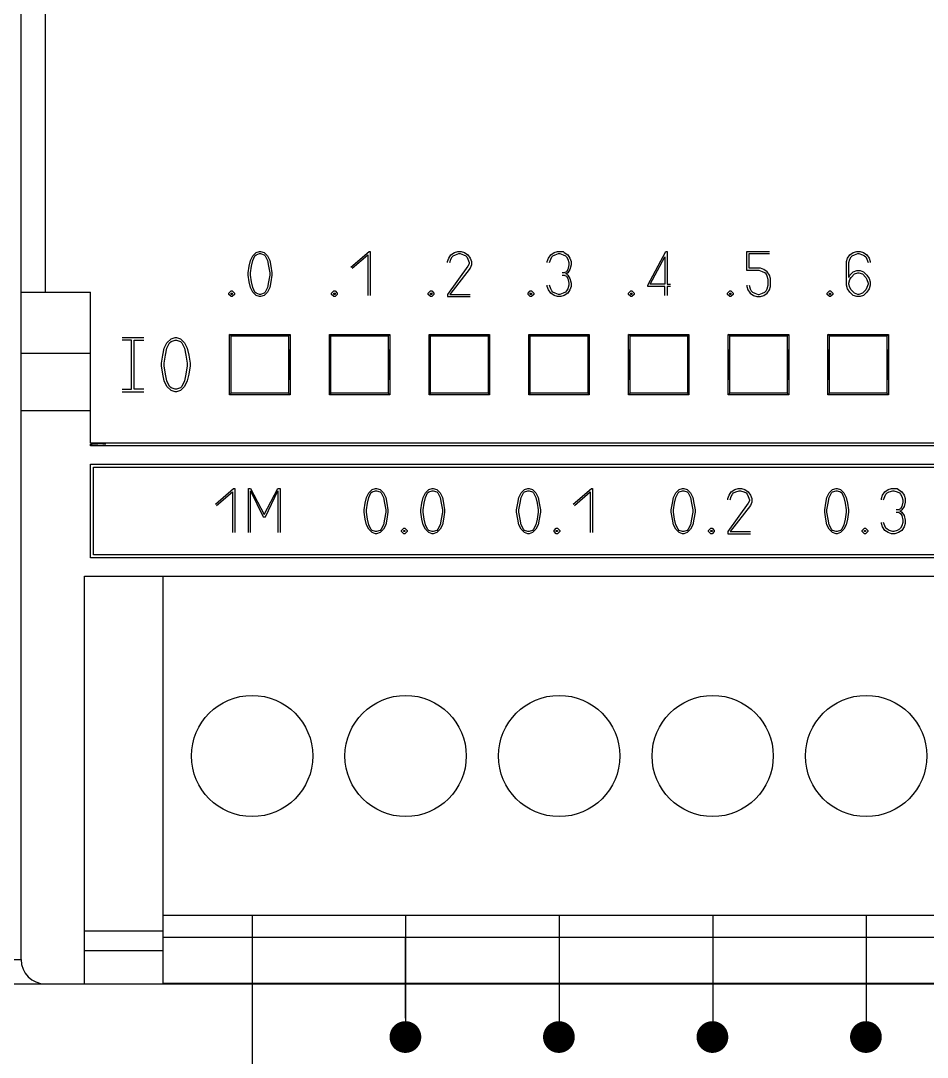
# Model space of a CAD drawing. Header units: millimetres. Extents: x 369186 to 503668, y -134064 to -104329.
# Drawn here: x 468468 to 472068, y -121708 to -117590 of the extents above; entities that cross this region are included whole.
import ezdxf

# ---------------------------------------------------------------- set-up
doc = ezdxf.new("R2010")
doc.units = ezdxf.units.MM
for name, color, linetype in [('0006LEVEL_0', 7, 'Continuous'), ('0006LEVEL_1', 7, 'Continuous'), ('8_ALL_NOTES_BALLOONS_SYMBOLS_GT', 7, 'Continuous'), ('TERM', 2, 'Continuous')]:
    doc.layers.add(name, color=color, linetype=linetype)

# ---------------------------------------------------------------- blocks, each defined once
blk = doc.blocks.new('$TelecSys$00000011')
at = {"const_width": 0.5}
blk.add_lwpolyline([(-0.25, 0, 1), (0.25, 0, 1)], format="xyb", close=True, dxfattribs=at)

msp = doc.modelspace()

# ---------------------------------------------------------------- linework, layer by layer
for p, q in [((469387.1, -121145.2), (469387.1, -122332.4)), ((469996.7, -121145.2), (469996.7, -121620.9)), ((470606.3, -121145.2), (470606.3, -121620.9)), ((471215.9, -121145.2), (471215.9, -121620.9)), ((471825.5, -121145.2), (471825.5, -121620.9))]:
    msp.add_line(p, q)
at = {"color": 0}
msp.add_line((469996.7, -121552.1), (469996.7, -121230.5), dxfattribs=at)
at = {"layer": '0006LEVEL_0', "color": 7, "linetype": 'Continuous'}
for p, q in [((469389.3, -118524.3), (469402.8, -118510.8)), ((469402.8, -118510.8), (469416.3, -118506.3)), ((469416.3, -118506.3), (469420.8, -118506.3)), ((469420.8, -118506.3), (469434.3, -118510.8)), ((469434.3, -118510.8), (469447.8, -118524.3)), ((469779.3, -118569.3), (469851.3, -118506.3)), ((469851.3, -118506.3), (469855.8, -118506.3)), ((469855.8, -118506.3), (469855.8, -118681.8)), ((470176.8, -118519.8), (470190.3, -118510.8)), ((470190.3, -118510.8), (470203.8, -118506.3)), ((470203.8, -118506.3), (470217.3, -118506.3)), ((470217.3, -118506.3), (470230.8, -118510.8)), ((470230.8, -118510.8), (470244.3, -118519.8)), ((470572.8, -118519.8), (470586.3, -118510.8)), ((470586.3, -118510.8), (470599.8, -118506.3)), ((470599.8, -118506.3), (470622.3, -118506.3)), ((470622.3, -118506.3), (470626.8, -118510.8)), ((470626.8, -118510.8), (470640.3, -118519.8)), ((470958.3, -118641.3), (471030.3, -118506.3)), ((471030.3, -118506.3), (471034.8, -118506.3)), ((471034.8, -118506.3), (471034.8, -118636.8)), ((471351.3, -118506.3), (471441.3, -118506.3)), ((471351.3, -118582.8), (471351.3, -118506.3)), ((471760.8, -118519.8), (471774.3, -118510.8)), ((471774.3, -118510.8), (471787.8, -118506.3)), ((471787.8, -118506.3), (471801.3, -118506.3)), ((471801.3, -118506.3), (471814.8, -118510.8)), ((471814.8, -118510.8), (471828.3, -118519.8)), ((469375.8, -118564.8), (469380.3, -118542.3)), ((469380.3, -118542.3), (469389.3, -118524.3)), ((469384.8, -118564.8), (469389.3, -118542.3)), ((469389.3, -118542.3), (469398.3, -118524.3)), ((469398.3, -118524.3), (469402.8, -118519.8)), ((469402.8, -118519.8), (469416.3, -118515.3)), ((469416.3, -118515.3), (469420.8, -118515.3)), ((469420.8, -118515.3), (469434.3, -118519.8)), ((469434.3, -118519.8), (469438.8, -118524.3)), ((469438.8, -118524.3), (469447.8, -118542.3)), ((469447.8, -118524.3), (469456.8, -118542.3)), ((469447.8, -118542.3), (469452.3, -118564.8)), ((469456.8, -118542.3), (469461.3, -118564.8)), ((469783.8, -118573.8), (469846.8, -118519.8)), ((469846.8, -118519.8), (469846.8, -118681.8)), ((470163.3, -118546.8), (470167.8, -118533.3)), ((470163.3, -118551.3), (470163.3, -118546.8)), ((470167.8, -118533.3), (470176.8, -118519.8)), ((470172.3, -118551.3), (470176.8, -118537.8)), ((470176.8, -118537.8), (470181.3, -118528.8)), ((470181.3, -118528.8), (470185.8, -118524.3)), ((470185.8, -118524.3), (470194.8, -118519.8)), ((470194.8, -118519.8), (470208.3, -118515.3)), ((470208.3, -118515.3), (470212.8, -118515.3)), ((470212.8, -118515.3), (470226.3, -118519.8)), ((470226.3, -118519.8), (470235.3, -118524.3)), ((470235.3, -118524.3), (470239.8, -118528.8)), ((470239.8, -118528.8), (470244.3, -118537.8)), ((470244.3, -118519.8), (470253.3, -118533.3)), ((470244.3, -118537.8), (470248.8, -118551.3)), ((470248.8, -118551.3), (470248.8, -118555.8)), ((470253.3, -118533.3), (470257.8, -118546.8)), ((470257.8, -118546.8), (470257.8, -118560.3)), ((470559.3, -118546.8), (470563.8, -118533.3)), ((470559.3, -118551.3), (470559.3, -118546.8)), ((470563.8, -118533.3), (470572.8, -118519.8)), ((470568.3, -118551.3), (470572.8, -118537.8)), ((470572.8, -118537.8), (470577.3, -118528.8)), ((470577.3, -118528.8), (470581.8, -118524.3)), ((470581.8, -118524.3), (470590.8, -118519.8)), ((470590.8, -118519.8), (470604.3, -118515.3)), ((470604.3, -118515.3), (470608.8, -118515.3)), ((470608.8, -118515.3), (470622.3, -118519.8)), ((470622.3, -118519.8), (470631.3, -118524.3)), ((470631.3, -118524.3), (470635.8, -118528.8)), ((470635.8, -118528.8), (470640.3, -118537.8)), ((470640.3, -118519.8), (470649.3, -118533.3)), ((470640.3, -118537.8), (470644.8, -118551.3)), ((470644.8, -118551.3), (470644.8, -118560.3)), ((470649.3, -118533.3), (470653.8, -118546.8)), ((470653.8, -118546.8), (470653.8, -118560.3)), ((470967.3, -118636.8), (471025.8, -118528.8)), ((471025.8, -118528.8), (471025.8, -118636.8)), ((471360.3, -118515.3), (471441.3, -118515.3)), ((471360.3, -118573.8), (471360.3, -118515.3)), ((471747.3, -118546.8), (471751.8, -118533.3)), ((471747.3, -118641.3), (471747.3, -118546.8)), ((471751.8, -118533.3), (471760.8, -118519.8)), ((471756.3, -118551.3), (471760.8, -118537.8)), ((471756.3, -118609.8), (471756.3, -118551.3)), ((471760.8, -118537.8), (471765.3, -118528.8)), ((471765.3, -118528.8), (471769.8, -118524.3)), ((471769.8, -118524.3), (471778.8, -118519.8)), ((471778.8, -118519.8), (471792.3, -118515.3)), ((471792.3, -118515.3), (471796.8, -118515.3)), ((471796.8, -118515.3), (471810.3, -118519.8)), ((471810.3, -118519.8), (471819.3, -118524.3)), ((471819.3, -118524.3), (471823.8, -118528.8)), ((471823.8, -118528.8), (471828.3, -118537.8)), ((471828.3, -118519.8), (471837.3, -118533.3)), ((471828.3, -118537.8), (471832.8, -118551.3)), ((471837.3, -118533.3), (471841.8, -118546.8)), ((471841.8, -118546.8), (471841.8, -118551.3)), ((469371.3, -118591.8), (469375.8, -118564.8)), ((469371.3, -118600.8), (469371.3, -118591.8)), ((469380.3, -118591.8), (469384.8, -118564.8)), ((469380.3, -118600.8), (469380.3, -118591.8)), ((469452.3, -118564.8), (469456.8, -118591.8)), ((469456.8, -118591.8), (469456.8, -118600.8)), ((469461.3, -118564.8), (469465.8, -118591.8)), ((469465.8, -118591.8), (469465.8, -118600.8)), ((470244.3, -118564.8), (470163.3, -118677.3)), ((470253.3, -118573.8), (470172.3, -118677.3)), ((470248.8, -118555.8), (470244.3, -118564.8)), ((470257.8, -118560.3), (470253.3, -118573.8)), ((470626.8, -118591.8), (470617.8, -118591.8)), ((470635.8, -118587.3), (470626.8, -118591.8)), ((470640.3, -118578.3), (470635.8, -118587.3)), ((470640.3, -118591.8), (470635.8, -118596.3)), ((470644.8, -118560.3), (470640.3, -118578.3)), ((470649.3, -118578.3), (470640.3, -118591.8)), ((470653.8, -118560.3), (470649.3, -118578.3)), ((471400.8, -118582.8), (471351.3, -118582.8)), ((471405.3, -118573.8), (471360.3, -118573.8)), ((471414.3, -118587.3), (471400.8, -118582.8)), ((471418.8, -118578.3), (471405.3, -118573.8)), ((471423.3, -118591.8), (471414.3, -118587.3)), ((471432.3, -118587.3), (471418.8, -118578.3)), ((471427.8, -118596.3), (471423.3, -118591.8)), ((471441.3, -118600.8), (471432.3, -118587.3)), ((471760.8, -118600.8), (471774.3, -118587.3)), ((471774.3, -118587.3), (471787.8, -118582.8)), ((471778.8, -118596.3), (471792.3, -118591.8)), ((471787.8, -118582.8), (471801.3, -118582.8)), ((471792.3, -118591.8), (471796.8, -118591.8)), ((471796.8, -118591.8), (471810.3, -118596.3)), ((471801.3, -118582.8), (471814.8, -118587.3)), ((471814.8, -118587.3), (471828.3, -118600.8)), ((469375.8, -118627.8), (469371.3, -118600.8)), ((469380.3, -118650.3), (469375.8, -118627.8)), ((469384.8, -118627.8), (469380.3, -118600.8)), ((469389.3, -118650.3), (469384.8, -118627.8)), ((469452.3, -118627.8), (469447.8, -118650.3)), ((469456.8, -118600.8), (469452.3, -118627.8)), ((469461.3, -118627.8), (469456.8, -118650.3)), ((469465.8, -118600.8), (469461.3, -118627.8)), ((470617.8, -118600.8), (470626.8, -118600.8)), ((470626.8, -118600.8), (470635.8, -118605.3)), ((470635.8, -118596.3), (470631.3, -118596.3)), ((470635.8, -118596.3), (470640.3, -118600.8)), ((470635.8, -118605.3), (470640.3, -118614.3)), ((470640.3, -118600.8), (470649.3, -118614.3)), ((470640.3, -118614.3), (470644.8, -118632.3)), ((470644.8, -118632.3), (470644.8, -118641.3)), ((470649.3, -118614.3), (470653.8, -118632.3)), ((470653.8, -118632.3), (470653.8, -118645.8)), ((471432.3, -118605.3), (471427.8, -118596.3)), ((471436.8, -118618.8), (471432.3, -118605.3)), ((471436.8, -118641.3), (471436.8, -118618.8)), ((471445.8, -118614.3), (471441.3, -118600.8)), ((471445.8, -118645.8), (471445.8, -118614.3)), ((471756.3, -118609.8), (471760.8, -118600.8)), ((471756.3, -118632.3), (471760.8, -118618.8)), ((471756.3, -118636.8), (471756.3, -118632.3)), ((471760.8, -118618.8), (471765.3, -118609.8)), ((471765.3, -118609.8), (471778.8, -118596.3)), ((471810.3, -118596.3), (471823.8, -118609.8)), ((471823.8, -118609.8), (471828.3, -118618.8)), ((471828.3, -118600.8), (471837.3, -118614.3)), ((471828.3, -118618.8), (471832.8, -118632.3)), ((471832.8, -118632.3), (471832.8, -118636.8)), ((471837.3, -118614.3), (471841.8, -118627.8)), ((471841.8, -118627.8), (471841.8, -118641.3)), ((469294.8, -118672.8), (469303.8, -118663.8)), ((469294.8, -118677.3), (469294.8, -118672.8)), ((469303.8, -118686.3), (469294.8, -118677.3)), ((469303.8, -118663.8), (469308.3, -118663.8)), ((469303.8, -118672.8), (469308.3, -118672.8)), ((469303.8, -118677.3), (469303.8, -118672.8)), ((469308.3, -118677.3), (469303.8, -118677.3)), ((469308.3, -118663.8), (469317.3, -118672.8)), ((469308.3, -118672.8), (469308.3, -118677.3)), ((469317.3, -118677.3), (469308.3, -118686.3)), ((469317.3, -118672.8), (469317.3, -118677.3)), ((469389.3, -118668.3), (469380.3, -118650.3)), ((469398.3, -118668.3), (469389.3, -118650.3)), ((469402.8, -118681.8), (469389.3, -118668.3)), ((469402.8, -118672.8), (469398.3, -118668.3)), ((469416.3, -118677.3), (469402.8, -118672.8)), ((469420.8, -118677.3), (469416.3, -118677.3)), ((469434.3, -118672.8), (469420.8, -118677.3)), ((469447.8, -118668.3), (469434.3, -118681.8)), ((469438.8, -118668.3), (469434.3, -118672.8)), ((469447.8, -118650.3), (469438.8, -118668.3)), ((469456.8, -118650.3), (469447.8, -118668.3)), ((469702.8, -118672.8), (469711.8, -118663.8)), ((469702.8, -118677.3), (469702.8, -118672.8)), ((469711.8, -118686.3), (469702.8, -118677.3)), ((469711.8, -118663.8), (469716.3, -118663.8)), ((469711.8, -118672.8), (469716.3, -118672.8)), ((469711.8, -118677.3), (469711.8, -118672.8)), ((469716.3, -118677.3), (469711.8, -118677.3)), ((469716.3, -118663.8), (469725.3, -118672.8)), ((469716.3, -118672.8), (469716.3, -118677.3)), ((469725.3, -118677.3), (469716.3, -118686.3)), ((469725.3, -118672.8), (469725.3, -118677.3)), ((470086.8, -118672.8), (470095.8, -118663.8)), ((470086.8, -118677.3), (470086.8, -118672.8)), ((470095.8, -118686.3), (470086.8, -118677.3)), ((470095.8, -118663.8), (470100.3, -118663.8)), ((470095.8, -118672.8), (470100.3, -118672.8)), ((470095.8, -118677.3), (470095.8, -118672.8)), ((470100.3, -118677.3), (470095.8, -118677.3)), ((470100.3, -118663.8), (470109.3, -118672.8)), ((470100.3, -118672.8), (470100.3, -118677.3)), ((470109.3, -118677.3), (470100.3, -118686.3)), ((470109.3, -118672.8), (470109.3, -118677.3)), ((470163.3, -118677.3), (470163.3, -118686.3)), ((470172.3, -118677.3), (470253.3, -118677.3)), ((470482.8, -118672.8), (470491.8, -118663.8)), ((470482.8, -118677.3), (470482.8, -118672.8)), ((470491.8, -118686.3), (470482.8, -118677.3)), ((470491.8, -118663.8), (470496.3, -118663.8)), ((470491.8, -118672.8), (470496.3, -118672.8)), ((470491.8, -118677.3), (470491.8, -118672.8)), ((470496.3, -118677.3), (470491.8, -118677.3)), ((470496.3, -118663.8), (470505.3, -118672.8)), ((470496.3, -118672.8), (470496.3, -118677.3)), ((470505.3, -118677.3), (470496.3, -118686.3)), ((470505.3, -118672.8), (470505.3, -118677.3)), ((470559.3, -118645.8), (470559.3, -118641.3)), ((470563.8, -118659.3), (470559.3, -118645.8)), ((470572.8, -118672.8), (470563.8, -118659.3)), ((470572.8, -118654.8), (470568.3, -118641.3)), ((470577.3, -118663.8), (470572.8, -118654.8)), ((470586.3, -118681.8), (470572.8, -118672.8)), ((470581.8, -118668.3), (470577.3, -118663.8)), ((470590.8, -118672.8), (470581.8, -118668.3)), ((470604.3, -118677.3), (470590.8, -118672.8)), ((470608.8, -118677.3), (470604.3, -118677.3)), ((470622.3, -118672.8), (470608.8, -118677.3)), ((470631.3, -118668.3), (470622.3, -118672.8)), ((470640.3, -118672.8), (470626.8, -118681.8)), ((470635.8, -118663.8), (470631.3, -118668.3)), ((470640.3, -118654.8), (470635.8, -118663.8)), ((470644.8, -118641.3), (470640.3, -118654.8)), ((470649.3, -118659.3), (470640.3, -118672.8)), ((470653.8, -118645.8), (470649.3, -118659.3)), ((470881.8, -118672.8), (470890.8, -118663.8)), ((470881.8, -118677.3), (470881.8, -118672.8)), ((470890.8, -118686.3), (470881.8, -118677.3)), ((470890.8, -118663.8), (470895.3, -118663.8)), ((470890.8, -118672.8), (470895.3, -118672.8)), ((470890.8, -118677.3), (470890.8, -118672.8)), ((470895.3, -118677.3), (470890.8, -118677.3)), ((470895.3, -118663.8), (470904.3, -118672.8)), ((470895.3, -118672.8), (470895.3, -118677.3)), ((470904.3, -118677.3), (470895.3, -118686.3)), ((470904.3, -118672.8), (470904.3, -118677.3)), ((470958.3, -118645.8), (470958.3, -118641.3)), ((471025.8, -118645.8), (470958.3, -118645.8)), ((471025.8, -118636.8), (470967.3, -118636.8)), ((471025.8, -118681.8), (471025.8, -118645.8)), ((471034.8, -118636.8), (471048.3, -118636.8)), ((471048.3, -118645.8), (471034.8, -118645.8)), ((471034.8, -118645.8), (471034.8, -118681.8)), ((471274.8, -118672.8), (471283.8, -118663.8)), ((471274.8, -118677.3), (471274.8, -118672.8)), ((471283.8, -118686.3), (471274.8, -118677.3)), ((471283.8, -118663.8), (471288.3, -118663.8)), ((471283.8, -118672.8), (471288.3, -118672.8)), ((471283.8, -118677.3), (471283.8, -118672.8)), ((471288.3, -118677.3), (471283.8, -118677.3)), ((471288.3, -118663.8), (471297.3, -118672.8)), ((471288.3, -118672.8), (471288.3, -118677.3)), ((471297.3, -118677.3), (471288.3, -118686.3)), ((471297.3, -118672.8), (471297.3, -118677.3)), ((471351.3, -118641.3), (471351.3, -118645.8)), ((471351.3, -118645.8), (471355.8, -118659.3)), ((471355.8, -118659.3), (471364.8, -118672.8)), ((471360.3, -118641.3), (471364.8, -118654.8)), ((471364.8, -118654.8), (471369.3, -118663.8)), ((471364.8, -118672.8), (471378.3, -118681.8)), ((471369.3, -118663.8), (471373.8, -118668.3)), ((471373.8, -118668.3), (471382.8, -118672.8)), ((471382.8, -118672.8), (471396.3, -118677.3)), ((471396.3, -118677.3), (471400.8, -118677.3)), ((471400.8, -118677.3), (471414.3, -118672.8)), ((471414.3, -118672.8), (471423.3, -118668.3)), ((471418.8, -118681.8), (471432.3, -118672.8)), ((471423.3, -118668.3), (471427.8, -118663.8)), ((471427.8, -118663.8), (471432.3, -118654.8)), ((471432.3, -118654.8), (471436.8, -118641.3)), ((471432.3, -118672.8), (471441.3, -118659.3)), ((471441.3, -118659.3), (471445.8, -118645.8)), ((471670.8, -118672.8), (471679.8, -118663.8)), ((471670.8, -118677.3), (471670.8, -118672.8)), ((471679.8, -118686.3), (471670.8, -118677.3)), ((471679.8, -118663.8), (471684.3, -118663.8)), ((471679.8, -118672.8), (471684.3, -118672.8)), ((471679.8, -118677.3), (471679.8, -118672.8)), ((471684.3, -118677.3), (471679.8, -118677.3)), ((471684.3, -118663.8), (471693.3, -118672.8)), ((471684.3, -118672.8), (471684.3, -118677.3)), ((471693.3, -118677.3), (471684.3, -118686.3)), ((471693.3, -118672.8), (471693.3, -118677.3)), ((471751.8, -118654.8), (471747.3, -118641.3)), ((471760.8, -118668.3), (471751.8, -118654.8)), ((471760.8, -118650.3), (471756.3, -118636.8)), ((471765.3, -118659.3), (471760.8, -118650.3)), ((471774.3, -118681.8), (471760.8, -118668.3)), ((471778.8, -118672.8), (471765.3, -118659.3)), ((471792.3, -118677.3), (471778.8, -118672.8)), ((471796.8, -118677.3), (471792.3, -118677.3)), ((471810.3, -118672.8), (471796.8, -118677.3)), ((471823.8, -118659.3), (471810.3, -118672.8)), ((471828.3, -118668.3), (471814.8, -118681.8)), ((471828.3, -118650.3), (471823.8, -118659.3)), ((471832.8, -118636.8), (471828.3, -118650.3)), ((471837.3, -118654.8), (471828.3, -118668.3)), ((471841.8, -118641.3), (471837.3, -118654.8)), ((469308.3, -118686.3), (469303.8, -118686.3)), ((469416.3, -118686.3), (469402.8, -118681.8)), ((469420.8, -118686.3), (469416.3, -118686.3)), ((469434.3, -118681.8), (469420.8, -118686.3)), ((469716.3, -118686.3), (469711.8, -118686.3)), ((470100.3, -118686.3), (470095.8, -118686.3)), ((470163.3, -118686.3), (470253.3, -118686.3)), ((470496.3, -118686.3), (470491.8, -118686.3)), ((470599.8, -118686.3), (470586.3, -118681.8)), ((470613.3, -118686.3), (470599.8, -118686.3)), ((470626.8, -118681.8), (470613.3, -118686.3)), ((470895.3, -118686.3), (470890.8, -118686.3)), ((471288.3, -118686.3), (471283.8, -118686.3)), ((471378.3, -118681.8), (471391.8, -118686.3)), ((471391.8, -118686.3), (471405.3, -118686.3)), ((471405.3, -118686.3), (471418.8, -118681.8)), ((471684.3, -118686.3), (471679.8, -118686.3)), ((471787.8, -118686.3), (471774.3, -118681.8)), ((471801.3, -118686.3), (471787.8, -118686.3)), ((471814.8, -118681.8), (471801.3, -118686.3)), ((468870.6, -118848.3), (468957, -118848.3)), ((468908.4, -118859.1), (468870.6, -118859.1)), ((468908.4, -119053.5), (468908.4, -118859.1)), ((468919.2, -118859.1), (468957, -118859.1)), ((468919.2, -119053.5), (468919.2, -118859.1)), ((469038, -118891.5), (469048.8, -118869.9)), ((469048.8, -118869.9), (469065, -118853.7)), ((469048.8, -118891.5), (469059.6, -118869.9)), ((469059.6, -118869.9), (469065, -118864.5)), ((469065, -118853.7), (469081.2, -118848.3)), ((469065, -118864.5), (469081.2, -118859.1)), ((469081.2, -118848.3), (469086.6, -118848.3)), ((469081.2, -118859.1), (469086.6, -118859.1)), ((469086.6, -118848.3), (469102.8, -118853.7)), ((469086.6, -118859.1), (469102.8, -118864.5)), ((469102.8, -118853.7), (469119, -118869.9)), ((469102.8, -118864.5), (469108.2, -118869.9)), ((469108.2, -118869.9), (469119, -118891.5)), ((469119, -118869.9), (469129.8, -118891.5)), ((469027.2, -118950.9), (469032.6, -118918.5)), ((469032.6, -118918.5), (469038, -118891.5)), ((469038, -118950.9), (469043.4, -118918.5)), ((469043.4, -118918.5), (469048.8, -118891.5)), ((469119, -118891.5), (469124.4, -118918.5)), ((469124.4, -118918.5), (469129.8, -118950.9)), ((469129.8, -118891.5), (469135.2, -118918.5)), ((469135.2, -118918.5), (469140.6, -118950.9)), ((469027.2, -118961.7), (469027.2, -118950.9)), ((469032.6, -118994.1), (469027.2, -118961.7)), ((469038, -118961.7), (469038, -118950.9)), ((469043.4, -118994.1), (469038, -118961.7)), ((469129.8, -118961.7), (469124.4, -118994.1)), ((469129.8, -118950.9), (469129.8, -118961.7)), ((469140.6, -118961.7), (469135.2, -118994.1)), ((469140.6, -118950.9), (469140.6, -118961.7)), ((469038, -119021.1), (469032.6, -118994.1)), ((469048.8, -119021.1), (469043.4, -118994.1)), ((469124.4, -118994.1), (469119, -119021.1)), ((469135.2, -118994.1), (469129.8, -119021.1)), ((469048.8, -119042.7), (469038, -119021.1)), ((469059.6, -119042.7), (469048.8, -119021.1)), ((469065, -119058.9), (469048.8, -119042.7)), ((469065, -119048.1), (469059.6, -119042.7)), ((469081.2, -119053.5), (469065, -119048.1)), ((469102.8, -119048.1), (469086.6, -119053.5)), ((469119, -119042.7), (469102.8, -119058.9)), ((469108.2, -119042.7), (469102.8, -119048.1)), ((469119, -119021.1), (469108.2, -119042.7)), ((469129.8, -119021.1), (469119, -119042.7)), ((468870.6, -119053.5), (468908.4, -119053.5)), ((468870.6, -119064.3), (468957, -119064.3)), ((468957, -119053.5), (468919.2, -119053.5)), ((469081.2, -119064.3), (469065, -119058.9)), ((469086.6, -119053.5), (469081.2, -119053.5)), ((469086.6, -119064.3), (469081.2, -119064.3)), ((469102.8, -119058.9), (469086.6, -119064.3))]:
    msp.add_line(p, q, dxfattribs=at)
at = {"layer": '0006LEVEL_1', "color": 7, "linetype": 'Continuous'}
for p, q in [((468745.8, -119352.3), (478777.8, -119352.3)), ((468745.8, -119724.3), (468745.8, -119352.3)), ((468757.8, -119364.3), (478765.8, -119364.3)), ((468757.8, -119712.3), (468757.8, -119364.3)), ((469241.8, -119511.3), (469313.8, -119448.3)), ((469313.8, -119448.3), (469318.3, -119448.3)), ((469318.3, -119448.3), (469318.3, -119623.8)), ((469372.3, -119448.3), (469381.3, -119448.3)), ((469372.3, -119623.8), (469372.3, -119448.3)), ((469381.3, -119448.3), (469435.3, -119551.8)), ((469381.3, -119457.3), (469430.8, -119560.8)), ((469381.3, -119623.8), (469381.3, -119457.3)), ((469435.3, -119551.8), (469489.3, -119448.3)), ((469439.8, -119560.8), (469489.3, -119457.3)), ((469489.3, -119448.3), (469498.3, -119448.3)), ((469489.3, -119457.3), (469489.3, -119623.8)), ((469498.3, -119448.3), (469498.3, -119623.8)), ((469850.1, -119466.3), (469863.6, -119452.8)), ((469863.6, -119452.8), (469877.1, -119448.3)), ((469863.6, -119461.8), (469877.1, -119457.3)), ((469877.1, -119448.3), (469881.6, -119448.3)), ((469877.1, -119457.3), (469881.6, -119457.3)), ((469881.6, -119448.3), (469895.1, -119452.8)), ((469881.6, -119457.3), (469895.1, -119461.8)), ((469895.1, -119452.8), (469908.6, -119466.3)), ((470075.1, -119466.3), (470088.6, -119452.8)), ((470088.6, -119452.8), (470102.1, -119448.3)), ((470088.6, -119461.8), (470102.1, -119457.3)), ((470102.1, -119448.3), (470106.6, -119448.3)), ((470102.1, -119457.3), (470106.6, -119457.3)), ((470106.6, -119448.3), (470120.1, -119452.8)), ((470106.6, -119457.3), (470120.1, -119461.8)), ((470120.1, -119452.8), (470133.6, -119466.3)), ((470455.5, -119466.3), (470469, -119452.8)), ((470469, -119452.8), (470482.5, -119448.3)), ((470469, -119461.8), (470482.5, -119457.3)), ((470482.5, -119448.3), (470487, -119448.3)), ((470482.5, -119457.3), (470487, -119457.3)), ((470487, -119448.3), (470500.5, -119452.8)), ((470487, -119457.3), (470500.5, -119461.8)), ((470500.5, -119452.8), (470514, -119466.3)), ((470662.5, -119511.3), (470734.5, -119448.3)), ((470734.5, -119448.3), (470739, -119448.3)), ((470739, -119448.3), (470739, -119623.8)), ((471069.3, -119466.3), (471082.8, -119452.8)), ((471082.8, -119452.8), (471096.3, -119448.3)), ((471082.8, -119461.8), (471096.3, -119457.3)), ((471096.3, -119448.3), (471100.8, -119448.3)), ((471096.3, -119457.3), (471100.8, -119457.3)), ((471100.8, -119448.3), (471114.3, -119452.8)), ((471100.8, -119457.3), (471114.3, -119461.8)), ((471114.3, -119452.8), (471127.8, -119466.3)), ((471289.8, -119461.8), (471303.3, -119452.8)), ((471303.3, -119452.8), (471316.8, -119448.3)), ((471307.8, -119461.8), (471321.3, -119457.3)), ((471316.8, -119448.3), (471330.3, -119448.3)), ((471321.3, -119457.3), (471325.8, -119457.3)), ((471325.8, -119457.3), (471339.3, -119461.8)), ((471330.3, -119448.3), (471343.8, -119452.8)), ((471343.8, -119452.8), (471357.3, -119461.8)), ((471678.9, -119466.3), (471692.4, -119452.8)), ((471692.4, -119452.8), (471705.9, -119448.3)), ((471692.4, -119461.8), (471705.9, -119457.3)), ((471705.9, -119448.3), (471710.4, -119448.3)), ((471705.9, -119457.3), (471710.4, -119457.3)), ((471710.4, -119448.3), (471723.9, -119452.8)), ((471710.4, -119457.3), (471723.9, -119461.8)), ((471723.9, -119452.8), (471737.4, -119466.3)), ((471899.4, -119461.8), (471912.9, -119452.8)), ((471912.9, -119452.8), (471926.4, -119448.3)), ((471917.4, -119461.8), (471930.9, -119457.3)), ((471926.4, -119448.3), (471948.9, -119448.3)), ((471930.9, -119457.3), (471935.4, -119457.3)), ((471935.4, -119457.3), (471948.9, -119461.8)), ((471948.9, -119448.3), (471953.4, -119452.8)), ((471953.4, -119452.8), (471966.9, -119461.8)), ((469246.3, -119515.8), (469309.3, -119461.8)), ((469309.3, -119461.8), (469309.3, -119623.8)), ((469836.6, -119506.8), (469841.1, -119484.3)), ((469841.1, -119484.3), (469850.1, -119466.3)), ((469845.6, -119506.8), (469850.1, -119484.3)), ((469850.1, -119484.3), (469859.1, -119466.3)), ((469859.1, -119466.3), (469863.6, -119461.8)), ((469895.1, -119461.8), (469899.6, -119466.3)), ((469899.6, -119466.3), (469908.6, -119484.3)), ((469908.6, -119466.3), (469917.6, -119484.3)), ((469908.6, -119484.3), (469913.1, -119506.8)), ((469917.6, -119484.3), (469922.1, -119506.8)), ((470061.6, -119506.8), (470066.1, -119484.3)), ((470066.1, -119484.3), (470075.1, -119466.3)), ((470070.6, -119506.8), (470075.1, -119484.3)), ((470075.1, -119484.3), (470084.1, -119466.3)), ((470084.1, -119466.3), (470088.6, -119461.8)), ((470120.1, -119461.8), (470124.6, -119466.3)), ((470124.6, -119466.3), (470133.6, -119484.3)), ((470133.6, -119466.3), (470142.6, -119484.3)), ((470133.6, -119484.3), (470138.1, -119506.8)), ((470142.6, -119484.3), (470147.1, -119506.8)), ((470442, -119506.8), (470446.5, -119484.3)), ((470446.5, -119484.3), (470455.5, -119466.3)), ((470451, -119506.8), (470455.5, -119484.3)), ((470455.5, -119484.3), (470464.5, -119466.3)), ((470464.5, -119466.3), (470469, -119461.8)), ((470500.5, -119461.8), (470505, -119466.3)), ((470505, -119466.3), (470514, -119484.3)), ((470514, -119466.3), (470523, -119484.3)), ((470514, -119484.3), (470518.5, -119506.8)), ((470523, -119484.3), (470527.5, -119506.8)), ((470667, -119515.8), (470730, -119461.8)), ((470730, -119461.8), (470730, -119623.8)), ((471055.8, -119506.8), (471060.3, -119484.3)), ((471060.3, -119484.3), (471069.3, -119466.3)), ((471064.8, -119506.8), (471069.3, -119484.3)), ((471069.3, -119484.3), (471078.3, -119466.3)), ((471078.3, -119466.3), (471082.8, -119461.8)), ((471114.3, -119461.8), (471118.8, -119466.3)), ((471118.8, -119466.3), (471127.8, -119484.3)), ((471127.8, -119466.3), (471136.8, -119484.3)), ((471127.8, -119484.3), (471132.3, -119506.8)), ((471136.8, -119484.3), (471141.3, -119506.8)), ((471276.3, -119488.8), (471280.8, -119475.3)), ((471276.3, -119493.3), (471276.3, -119488.8)), ((471280.8, -119475.3), (471289.8, -119461.8)), ((471285.3, -119493.3), (471289.8, -119479.8)), ((471289.8, -119479.8), (471294.3, -119470.8)), ((471294.3, -119470.8), (471298.8, -119466.3)), ((471298.8, -119466.3), (471307.8, -119461.8)), ((471339.3, -119461.8), (471348.3, -119466.3)), ((471348.3, -119466.3), (471352.8, -119470.8)), ((471352.8, -119470.8), (471357.3, -119479.8)), ((471357.3, -119461.8), (471366.3, -119475.3)), ((471357.3, -119479.8), (471361.8, -119493.3)), ((471361.8, -119497.8), (471357.3, -119506.8)), ((471361.8, -119493.3), (471361.8, -119497.8)), ((471366.3, -119475.3), (471370.8, -119488.8)), ((471370.8, -119488.8), (471370.8, -119502.3)), ((471665.4, -119506.8), (471669.9, -119484.3)), ((471669.9, -119484.3), (471678.9, -119466.3)), ((471674.4, -119506.8), (471678.9, -119484.3)), ((471678.9, -119484.3), (471687.9, -119466.3)), ((471687.9, -119466.3), (471692.4, -119461.8)), ((471723.9, -119461.8), (471728.4, -119466.3)), ((471728.4, -119466.3), (471737.4, -119484.3)), ((471737.4, -119466.3), (471746.4, -119484.3)), ((471737.4, -119484.3), (471741.9, -119506.8)), ((471746.4, -119484.3), (471750.9, -119506.8)), ((471885.9, -119488.8), (471890.4, -119475.3)), ((471885.9, -119493.3), (471885.9, -119488.8)), ((471890.4, -119475.3), (471899.4, -119461.8)), ((471894.9, -119493.3), (471899.4, -119479.8)), ((471899.4, -119479.8), (471903.9, -119470.8)), ((471903.9, -119470.8), (471908.4, -119466.3)), ((471908.4, -119466.3), (471917.4, -119461.8)), ((471948.9, -119461.8), (471957.9, -119466.3)), ((471957.9, -119466.3), (471962.4, -119470.8)), ((471962.4, -119470.8), (471966.9, -119479.8)), ((471966.9, -119461.8), (471975.9, -119475.3)), ((471966.9, -119479.8), (471971.4, -119493.3)), ((471971.4, -119493.3), (471971.4, -119502.3)), ((471975.9, -119475.3), (471980.4, -119488.8)), ((471980.4, -119488.8), (471980.4, -119502.3)), ((469832.1, -119533.8), (469836.6, -119506.8)), ((469832.1, -119542.8), (469832.1, -119533.8)), ((469841.1, -119533.8), (469845.6, -119506.8)), ((469841.1, -119542.8), (469841.1, -119533.8)), ((469913.1, -119506.8), (469917.6, -119533.8)), ((469917.6, -119533.8), (469917.6, -119542.8)), ((469922.1, -119506.8), (469926.6, -119533.8)), ((469926.6, -119533.8), (469926.6, -119542.8)), ((470057.1, -119533.8), (470061.6, -119506.8)), ((470057.1, -119542.8), (470057.1, -119533.8)), ((470066.1, -119533.8), (470070.6, -119506.8)), ((470066.1, -119542.8), (470066.1, -119533.8)), ((470138.1, -119506.8), (470142.6, -119533.8)), ((470142.6, -119533.8), (470142.6, -119542.8)), ((470147.1, -119506.8), (470151.6, -119533.8)), ((470151.6, -119533.8), (470151.6, -119542.8)), ((470437.5, -119533.8), (470442, -119506.8)), ((470437.5, -119542.8), (470437.5, -119533.8)), ((470446.5, -119533.8), (470451, -119506.8)), ((470446.5, -119542.8), (470446.5, -119533.8)), ((470518.5, -119506.8), (470523, -119533.8)), ((470523, -119533.8), (470523, -119542.8)), ((470527.5, -119506.8), (470532, -119533.8)), ((470532, -119533.8), (470532, -119542.8)), ((471051.3, -119533.8), (471055.8, -119506.8)), ((471051.3, -119542.8), (471051.3, -119533.8)), ((471060.3, -119533.8), (471064.8, -119506.8)), ((471060.3, -119542.8), (471060.3, -119533.8)), ((471132.3, -119506.8), (471136.8, -119533.8)), ((471136.8, -119533.8), (471136.8, -119542.8)), ((471141.3, -119506.8), (471145.8, -119533.8)), ((471145.8, -119533.8), (471145.8, -119542.8)), ((471357.3, -119506.8), (471276.3, -119619.3)), ((471366.3, -119515.8), (471285.3, -119619.3)), ((471370.8, -119502.3), (471366.3, -119515.8)), ((471660.9, -119533.8), (471665.4, -119506.8)), ((471660.9, -119542.8), (471660.9, -119533.8)), ((471669.9, -119533.8), (471674.4, -119506.8)), ((471669.9, -119542.8), (471669.9, -119533.8)), ((471741.9, -119506.8), (471746.4, -119533.8)), ((471746.4, -119533.8), (471746.4, -119542.8)), ((471750.9, -119506.8), (471755.4, -119533.8)), ((471755.4, -119533.8), (471755.4, -119542.8)), ((471953.4, -119533.8), (471944.4, -119533.8)), ((471962.4, -119529.3), (471953.4, -119533.8)), ((471962.4, -119538.3), (471957.9, -119538.3)), ((471966.9, -119520.3), (471962.4, -119529.3)), ((471966.9, -119533.8), (471962.4, -119538.3)), ((471962.4, -119538.3), (471966.9, -119542.8)), ((471971.4, -119502.3), (471966.9, -119520.3)), ((471975.9, -119520.3), (471966.9, -119533.8)), ((471980.4, -119502.3), (471975.9, -119520.3)), ((469430.8, -119560.8), (469439.8, -119560.8)), ((469836.6, -119569.8), (469832.1, -119542.8)), ((469841.1, -119592.3), (469836.6, -119569.8)), ((469845.6, -119569.8), (469841.1, -119542.8)), ((469850.1, -119592.3), (469845.6, -119569.8)), ((469913.1, -119569.8), (469908.6, -119592.3)), ((469917.6, -119542.8), (469913.1, -119569.8)), ((469922.1, -119569.8), (469917.6, -119592.3)), ((469926.6, -119542.8), (469922.1, -119569.8)), ((470061.6, -119569.8), (470057.1, -119542.8)), ((470066.1, -119592.3), (470061.6, -119569.8)), ((470070.6, -119569.8), (470066.1, -119542.8)), ((470075.1, -119592.3), (470070.6, -119569.8)), ((470138.1, -119569.8), (470133.6, -119592.3)), ((470142.6, -119542.8), (470138.1, -119569.8)), ((470147.1, -119569.8), (470142.6, -119592.3)), ((470151.6, -119542.8), (470147.1, -119569.8)), ((470442, -119569.8), (470437.5, -119542.8)), ((470446.5, -119592.3), (470442, -119569.8)), ((470451, -119569.8), (470446.5, -119542.8)), ((470455.5, -119592.3), (470451, -119569.8)), ((470518.5, -119569.8), (470514, -119592.3)), ((470523, -119542.8), (470518.5, -119569.8)), ((470527.5, -119569.8), (470523, -119592.3)), ((470532, -119542.8), (470527.5, -119569.8)), ((471055.8, -119569.8), (471051.3, -119542.8)), ((471060.3, -119592.3), (471055.8, -119569.8)), ((471064.8, -119569.8), (471060.3, -119542.8)), ((471069.3, -119592.3), (471064.8, -119569.8)), ((471132.3, -119569.8), (471127.8, -119592.3)), ((471136.8, -119542.8), (471132.3, -119569.8)), ((471141.3, -119569.8), (471136.8, -119592.3)), ((471145.8, -119542.8), (471141.3, -119569.8)), ((471665.4, -119569.8), (471660.9, -119542.8)), ((471669.9, -119592.3), (471665.4, -119569.8)), ((471674.4, -119569.8), (471669.9, -119542.8)), ((471678.9, -119592.3), (471674.4, -119569.8)), ((471741.9, -119569.8), (471737.4, -119592.3)), ((471746.4, -119542.8), (471741.9, -119569.8)), ((471750.9, -119569.8), (471746.4, -119592.3)), ((471755.4, -119542.8), (471750.9, -119569.8)), ((471885.9, -119587.8), (471885.9, -119583.3)), ((471899.4, -119596.8), (471894.9, -119583.3)), ((471944.4, -119542.8), (471953.4, -119542.8)), ((471953.4, -119542.8), (471962.4, -119547.3)), ((471962.4, -119547.3), (471966.9, -119556.3)), ((471966.9, -119542.8), (471975.9, -119556.3)), ((471966.9, -119556.3), (471971.4, -119574.3)), ((471971.4, -119583.3), (471966.9, -119596.8)), ((471971.4, -119574.3), (471971.4, -119583.3)), ((471975.9, -119556.3), (471980.4, -119574.3)), ((471980.4, -119574.3), (471980.4, -119587.8)), ((469850.1, -119610.3), (469841.1, -119592.3)), ((469859.1, -119610.3), (469850.1, -119592.3)), ((469863.6, -119623.8), (469850.1, -119610.3)), ((469863.6, -119614.8), (469859.1, -119610.3)), ((469877.1, -119619.3), (469863.6, -119614.8)), ((469877.1, -119628.3), (469863.6, -119623.8)), ((469881.6, -119619.3), (469877.1, -119619.3)), ((469895.1, -119614.8), (469881.6, -119619.3)), ((469895.1, -119623.8), (469881.6, -119628.3)), ((469908.6, -119610.3), (469895.1, -119623.8)), ((469899.6, -119610.3), (469895.1, -119614.8)), ((469908.6, -119592.3), (469899.6, -119610.3)), ((469917.6, -119592.3), (469908.6, -119610.3)), ((469980.6, -119614.8), (469989.6, -119605.8)), ((469980.6, -119619.3), (469980.6, -119614.8)), ((469989.6, -119628.3), (469980.6, -119619.3)), ((469989.6, -119605.8), (469994.1, -119605.8)), ((469989.6, -119614.8), (469994.1, -119614.8)), ((469989.6, -119619.3), (469989.6, -119614.8)), ((469994.1, -119619.3), (469989.6, -119619.3)), ((469994.1, -119605.8), (470003.1, -119614.8)), ((469994.1, -119614.8), (469994.1, -119619.3)), ((470003.1, -119619.3), (469994.1, -119628.3)), ((470003.1, -119614.8), (470003.1, -119619.3)), ((470075.1, -119610.3), (470066.1, -119592.3)), ((470084.1, -119610.3), (470075.1, -119592.3)), ((470088.6, -119623.8), (470075.1, -119610.3)), ((470088.6, -119614.8), (470084.1, -119610.3)), ((470102.1, -119619.3), (470088.6, -119614.8)), ((470102.1, -119628.3), (470088.6, -119623.8)), ((470106.6, -119619.3), (470102.1, -119619.3)), ((470120.1, -119614.8), (470106.6, -119619.3)), ((470120.1, -119623.8), (470106.6, -119628.3)), ((470133.6, -119610.3), (470120.1, -119623.8)), ((470124.6, -119610.3), (470120.1, -119614.8)), ((470133.6, -119592.3), (470124.6, -119610.3)), ((470142.6, -119592.3), (470133.6, -119610.3)), ((470455.5, -119610.3), (470446.5, -119592.3)), ((470464.5, -119610.3), (470455.5, -119592.3)), ((470469, -119623.8), (470455.5, -119610.3)), ((470469, -119614.8), (470464.5, -119610.3)), ((470482.5, -119619.3), (470469, -119614.8)), ((470482.5, -119628.3), (470469, -119623.8)), ((470487, -119619.3), (470482.5, -119619.3)), ((470500.5, -119614.8), (470487, -119619.3)), ((470500.5, -119623.8), (470487, -119628.3)), ((470514, -119610.3), (470500.5, -119623.8)), ((470505, -119610.3), (470500.5, -119614.8)), ((470514, -119592.3), (470505, -119610.3)), ((470523, -119592.3), (470514, -119610.3)), ((470586, -119614.8), (470595, -119605.8)), ((470586, -119619.3), (470586, -119614.8)), ((470595, -119628.3), (470586, -119619.3)), ((470595, -119605.8), (470599.5, -119605.8)), ((470595, -119614.8), (470599.5, -119614.8)), ((470595, -119619.3), (470595, -119614.8)), ((470599.5, -119619.3), (470595, -119619.3)), ((470599.5, -119605.8), (470608.5, -119614.8)), ((470599.5, -119614.8), (470599.5, -119619.3)), ((470608.5, -119619.3), (470599.5, -119628.3)), ((470608.5, -119614.8), (470608.5, -119619.3)), ((471069.3, -119610.3), (471060.3, -119592.3)), ((471078.3, -119610.3), (471069.3, -119592.3)), ((471082.8, -119623.8), (471069.3, -119610.3)), ((471082.8, -119614.8), (471078.3, -119610.3)), ((471096.3, -119619.3), (471082.8, -119614.8)), ((471096.3, -119628.3), (471082.8, -119623.8)), ((471100.8, -119619.3), (471096.3, -119619.3)), ((471114.3, -119614.8), (471100.8, -119619.3)), ((471114.3, -119623.8), (471100.8, -119628.3)), ((471127.8, -119610.3), (471114.3, -119623.8)), ((471118.8, -119610.3), (471114.3, -119614.8)), ((471127.8, -119592.3), (471118.8, -119610.3)), ((471136.8, -119592.3), (471127.8, -119610.3)), ((471199.8, -119614.8), (471208.8, -119605.8)), ((471199.8, -119619.3), (471199.8, -119614.8)), ((471208.8, -119628.3), (471199.8, -119619.3)), ((471208.8, -119605.8), (471213.3, -119605.8)), ((471208.8, -119614.8), (471213.3, -119614.8)), ((471208.8, -119619.3), (471208.8, -119614.8)), ((471213.3, -119619.3), (471208.8, -119619.3)), ((471213.3, -119605.8), (471222.3, -119614.8)), ((471213.3, -119614.8), (471213.3, -119619.3)), ((471222.3, -119619.3), (471213.3, -119628.3)), ((471222.3, -119614.8), (471222.3, -119619.3)), ((471276.3, -119619.3), (471276.3, -119628.3)), ((471285.3, -119619.3), (471366.3, -119619.3)), ((471678.9, -119610.3), (471669.9, -119592.3)), ((471687.9, -119610.3), (471678.9, -119592.3)), ((471692.4, -119623.8), (471678.9, -119610.3)), ((471692.4, -119614.8), (471687.9, -119610.3)), ((471705.9, -119619.3), (471692.4, -119614.8)), ((471705.9, -119628.3), (471692.4, -119623.8)), ((471710.4, -119619.3), (471705.9, -119619.3)), ((471723.9, -119614.8), (471710.4, -119619.3)), ((471723.9, -119623.8), (471710.4, -119628.3)), ((471737.4, -119610.3), (471723.9, -119623.8)), ((471728.4, -119610.3), (471723.9, -119614.8)), ((471737.4, -119592.3), (471728.4, -119610.3)), ((471746.4, -119592.3), (471737.4, -119610.3)), ((471809.4, -119614.8), (471818.4, -119605.8)), ((471809.4, -119619.3), (471809.4, -119614.8)), ((471818.4, -119628.3), (471809.4, -119619.3)), ((471818.4, -119605.8), (471822.9, -119605.8)), ((471818.4, -119614.8), (471822.9, -119614.8)), ((471818.4, -119619.3), (471818.4, -119614.8)), ((471822.9, -119619.3), (471818.4, -119619.3)), ((471822.9, -119605.8), (471831.9, -119614.8)), ((471822.9, -119614.8), (471822.9, -119619.3)), ((471831.9, -119619.3), (471822.9, -119628.3)), ((471831.9, -119614.8), (471831.9, -119619.3)), ((471890.4, -119601.3), (471885.9, -119587.8)), ((471899.4, -119614.8), (471890.4, -119601.3)), ((471903.9, -119605.8), (471899.4, -119596.8)), ((471912.9, -119623.8), (471899.4, -119614.8)), ((471908.4, -119610.3), (471903.9, -119605.8)), ((471917.4, -119614.8), (471908.4, -119610.3)), ((471926.4, -119628.3), (471912.9, -119623.8)), ((471930.9, -119619.3), (471917.4, -119614.8)), ((471935.4, -119619.3), (471930.9, -119619.3)), ((471948.9, -119614.8), (471935.4, -119619.3)), ((471953.4, -119623.8), (471939.9, -119628.3)), ((471957.9, -119610.3), (471948.9, -119614.8)), ((471966.9, -119614.8), (471953.4, -119623.8)), ((471962.4, -119605.8), (471957.9, -119610.3)), ((471966.9, -119596.8), (471962.4, -119605.8)), ((471975.9, -119601.3), (471966.9, -119614.8)), ((471980.4, -119587.8), (471975.9, -119601.3)), ((469881.6, -119628.3), (469877.1, -119628.3)), ((469994.1, -119628.3), (469989.6, -119628.3)), ((470106.6, -119628.3), (470102.1, -119628.3)), ((470487, -119628.3), (470482.5, -119628.3)), ((470599.5, -119628.3), (470595, -119628.3)), ((471100.8, -119628.3), (471096.3, -119628.3)), ((471213.3, -119628.3), (471208.8, -119628.3)), ((471276.3, -119628.3), (471366.3, -119628.3)), ((471710.4, -119628.3), (471705.9, -119628.3)), ((471822.9, -119628.3), (471818.4, -119628.3)), ((471939.9, -119628.3), (471926.4, -119628.3)), ((478777.8, -119724.3), (468745.8, -119724.3)), ((478765.8, -119712.3), (468757.8, -119712.3))]:
    msp.add_line(p, q, dxfattribs=at)
at = {"layer": '8_ALL_NOTES_BALLOONS_SYMBOLS_GT', "color": 7, "linetype": 'Continuous'}
for p, q in [((468469.8, -121320.3), (468469.8, -111912.3)), ((468565.8, -114564.3), (468565.8, -118668.3)), ((468469.8, -118668.3), (468745.8, -118668.3)), ((468745.8, -119268.3), (468745.8, -118668.3)), ((469303.8, -118842.3), (469297.8, -118836.3)), ((469297.8, -118836.3), (469537.8, -118836.3)), ((469297.8, -119076.3), (469297.8, -118836.3)), ((469303.8, -118842.3), (469531.8, -118842.3)), ((469303.8, -119070.3), (469303.8, -118842.3)), ((469531.8, -118842.3), (469537.8, -118836.3)), ((469531.8, -118842.3), (469531.8, -119070.3)), ((469537.8, -118836.3), (469537.8, -119076.3)), ((469699.8, -118842.3), (469693.8, -118836.3)), ((469693.8, -118836.3), (469933.8, -118836.3)), ((469693.8, -119076.3), (469693.8, -118836.3)), ((469699.8, -118842.3), (469927.8, -118842.3)), ((469699.8, -119070.3), (469699.8, -118842.3)), ((469927.8, -118842.3), (469933.8, -118836.3)), ((469927.8, -118842.3), (469927.8, -119070.3)), ((469933.8, -118836.3), (469933.8, -119076.3)), ((470095.8, -118842.3), (470089.8, -118836.3)), ((470089.8, -118836.3), (470329.8, -118836.3)), ((470089.8, -119076.3), (470089.8, -118836.3)), ((470095.8, -118842.3), (470323.8, -118842.3)), ((470095.8, -119070.3), (470095.8, -118842.3)), ((470323.8, -118842.3), (470329.8, -118836.3)), ((470323.8, -118842.3), (470323.8, -119070.3)), ((470329.8, -118836.3), (470329.8, -119076.3)), ((470491.8, -118842.3), (470485.8, -118836.3)), ((470485.8, -118836.3), (470725.8, -118836.3)), ((470485.8, -119076.3), (470485.8, -118836.3)), ((470491.8, -118842.3), (470719.8, -118842.3)), ((470491.8, -119070.3), (470491.8, -118842.3)), ((470719.8, -118842.3), (470725.8, -118836.3)), ((470719.8, -118842.3), (470719.8, -119070.3)), ((470725.8, -118836.3), (470725.8, -119076.3)), ((470887.8, -118842.3), (470881.8, -118836.3)), ((470881.8, -118836.3), (471121.8, -118836.3)), ((470881.8, -119076.3), (470881.8, -118836.3)), ((470887.8, -118842.3), (471115.8, -118842.3)), ((470887.8, -119070.3), (470887.8, -118842.3)), ((471115.8, -118842.3), (471121.8, -118836.3)), ((471115.8, -118842.3), (471115.8, -119070.3)), ((471121.8, -118836.3), (471121.8, -119076.3)), ((471283.8, -118842.3), (471277.8, -118836.3)), ((471277.8, -118836.3), (471517.8, -118836.3)), ((471277.8, -119076.3), (471277.8, -118836.3)), ((471283.8, -118842.3), (471511.8, -118842.3)), ((471283.8, -119070.3), (471283.8, -118842.3)), ((471511.8, -118842.3), (471517.8, -118836.3)), ((471511.8, -118842.3), (471511.8, -119070.3)), ((471517.8, -118836.3), (471517.8, -119076.3)), ((471679.8, -118842.3), (471673.8, -118836.3)), ((471673.8, -118836.3), (471913.8, -118836.3)), ((471673.8, -119076.3), (471673.8, -118836.3)), ((471679.8, -118842.3), (471907.8, -118842.3)), ((471679.8, -119070.3), (471679.8, -118842.3)), ((471907.8, -118842.3), (471913.8, -118836.3)), ((471907.8, -118842.3), (471907.8, -119070.3)), ((471913.8, -118836.3), (471913.8, -119076.3)), ((468745.8, -118912.3), (468469.8, -118912.3)), ((469535.2, -118896.3), (469535.2, -119016.3)), ((469696.4, -118896.3), (469696.4, -119016.3)), ((469931.2, -118896.3), (469931.2, -119016.3)), ((470092.4, -118896.3), (470092.4, -119016.3)), ((470327.2, -118896.3), (470327.2, -119016.3)), ((470488.4, -118896.3), (470488.4, -119016.3)), ((470723.2, -118896.3), (470723.2, -119016.3)), ((470884.4, -118896.3), (470884.4, -119016.3)), ((471119.2, -118896.3), (471119.2, -119016.3)), ((471280.4, -118896.3), (471280.4, -119016.3)), ((471515.2, -118896.3), (471515.2, -119016.3)), ((471676.4, -118896.3), (471676.4, -119016.3)), ((471911.2, -118896.3), (471911.2, -119016.3)), ((469303.8, -119070.3), (469297.8, -119076.3)), ((469537.8, -119076.3), (469297.8, -119076.3)), ((469531.8, -119070.3), (469303.8, -119070.3)), ((469531.8, -119070.3), (469537.8, -119076.3)), ((469699.8, -119070.3), (469693.8, -119076.3)), ((469933.8, -119076.3), (469693.8, -119076.3)), ((469927.8, -119070.3), (469699.8, -119070.3)), ((469927.8, -119070.3), (469933.8, -119076.3)), ((470095.8, -119070.3), (470089.8, -119076.3)), ((470329.8, -119076.3), (470089.8, -119076.3)), ((470323.8, -119070.3), (470095.8, -119070.3)), ((470323.8, -119070.3), (470329.8, -119076.3)), ((470491.8, -119070.3), (470485.8, -119076.3)), ((470725.8, -119076.3), (470485.8, -119076.3)), ((470719.8, -119070.3), (470491.8, -119070.3)), ((470719.8, -119070.3), (470725.8, -119076.3)), ((470887.8, -119070.3), (470881.8, -119076.3)), ((471121.8, -119076.3), (470881.8, -119076.3)), ((471115.8, -119070.3), (470887.8, -119070.3)), ((471115.8, -119070.3), (471121.8, -119076.3)), ((471283.8, -119070.3), (471277.8, -119076.3)), ((471517.8, -119076.3), (471277.8, -119076.3)), ((471511.8, -119070.3), (471283.8, -119070.3)), ((471511.8, -119070.3), (471517.8, -119076.3)), ((471679.8, -119070.3), (471673.8, -119076.3)), ((471913.8, -119076.3), (471673.8, -119076.3)), ((471907.8, -119070.3), (471679.8, -119070.3)), ((471907.8, -119070.3), (471913.8, -119076.3)), ((468745.8, -119139.5), (468469.8, -119139.5)), ((480397.8, -119268.3), (468745.8, -119268.3)), ((468745.8, -119270.1), (468751.8, -119270.1)), ((468745.8, -119272.1), (468751.8, -119272.1)), ((468745.8, -119279.2), (468745.8, -119272.1)), ((480397.8, -119279.2), (468745.8, -119279.2)), ((468751.8, -119268.3), (468751.8, -119272.1)), ((468751.8, -119270.1), (468774.9, -119270.2)), ((468774.9, -119272), (468751.8, -119272.1)), ((468774.9, -119270.2), (468794.1, -119270.5)), ((468794.1, -119271.7), (468774.9, -119272)), ((468794.1, -119270.5), (468804.4, -119270.9)), ((468804.4, -119271.3), (468794.1, -119271.7)), ((468804.4, -119270.9), (468805.7, -119271.1)), ((468805.7, -119271.1), (468804.4, -119271.3)), ((468721.8, -119796.3), (480421.8, -119796.3)), ((468721.8, -121416.3), (468721.8, -119796.3)), ((469033.5, -121413.4), (469033.5, -119796.3)), ((480100.8, -121145.2), (469033.5, -121145.2)), ((468721.8, -121206.3), (469033.5, -121206.3)), ((469033.5, -121230.5), (480100.8, -121230.5)), ((468721.8, -121284.3), (469033.5, -121284.3)), ((466213.8, -121320.3), (468469.8, -121320.3)), ((466309.8, -121416.3), (480577.8, -121416.3)), ((469033.5, -121413.4), (480100.8, -121413.4))]:
    msp.add_line(p, q, dxfattribs=at)
for centre in [(469387.1, -120511.2), (469996.7, -120511.2), (470606.3, -120511.2), (471215.9, -120511.2), (471825.5, -120511.2)]:
    msp.add_circle(centre, 240.8, dxfattribs=at)
msp.add_arc((468565.8, -121320.3), 96, 180, 270, dxfattribs=at)

# ---------------------------------------------------------------- block references
at = {"layer": 'TERM', "lineweight": 25, "ltscale": 0.25, "xscale": 126, "yscale": 126, "zscale": 126}
for p in [(469995.7, -121627.7), (470605.3, -121627.7), (471214.9, -121627.7), (471824.5, -121627.7)]:
    msp.add_blockref('$TelecSys$00000011', p, dxfattribs=at)

doc.saveas('drawing.dxf')
